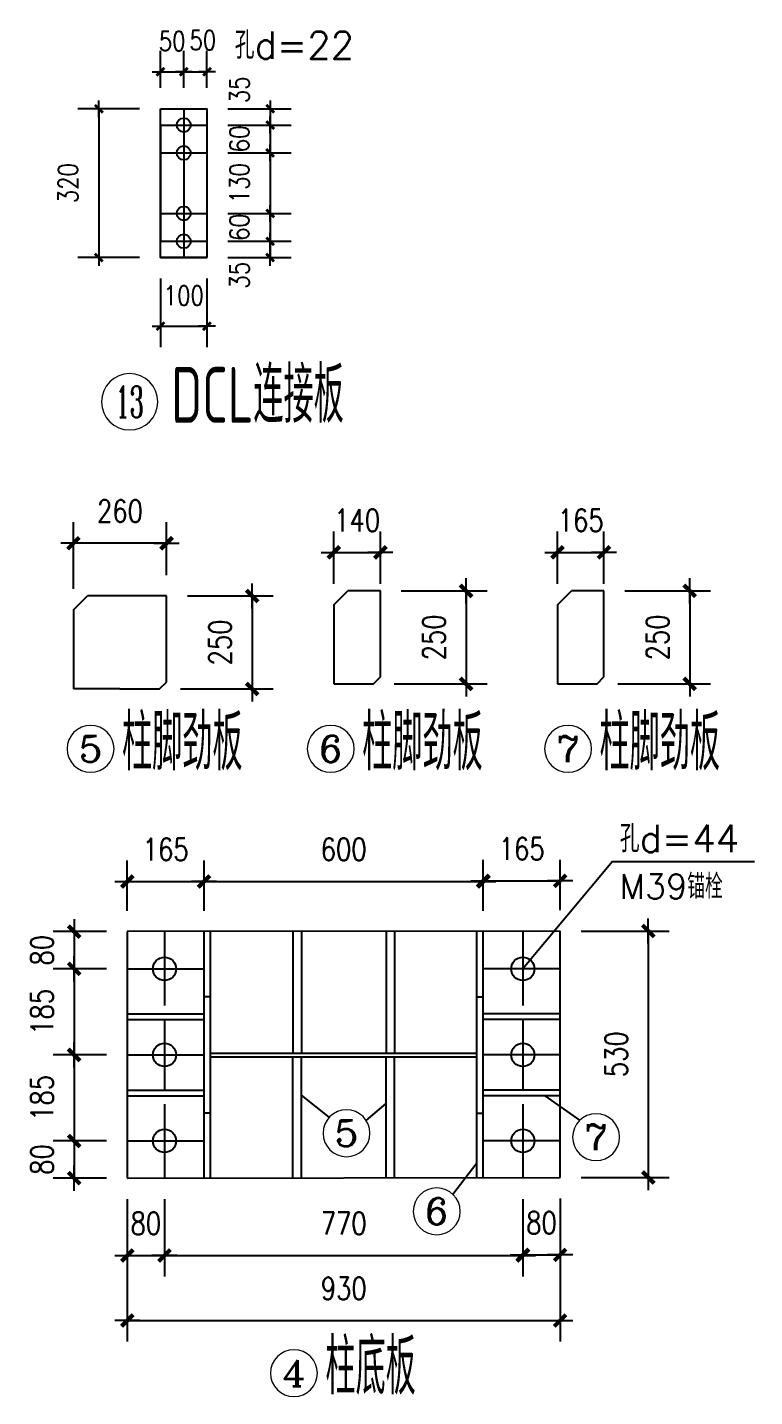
# Model space of a CAD drawing. Header units: millimetres. Extents: x 2451220 to 4527627, y -5186613 to -1639140.
# Drawn here: x 2491766 to 2494892, y -1749755 to -1743867 of the extents above; entities that cross this region are included whole.
import ezdxf
from ezdxf.enums import TextEntityAlignment as Align

# ---------------------------------------------------------------- set-up
doc = ezdxf.new("R2010")
doc.units = ezdxf.units.MM
doc.header["$LTSCALE"] = 1000
doc.header["$PDMODE"] = 34
doc.linetypes.add('CENTER', pattern=[50.8, 31.75, -6.35, 6.35, -6.35])
doc.layers.add('轴线层', color=1, linetype='CENTER', lineweight=15)
doc.layers.add('钢架', color=7, linetype='Continuous', lineweight=25)
doc.styles.add('COMPLEX', font='COMPLEX')
doc.styles.add('DIM_FONT', font='simplex.shx', dxfattribs={"width": 0.8, "bigfont": 'hztxt.shx'})
doc.styles.add('hz', font='gbenor.shx', dxfattribs={"width": 0.75, "height": 100, "bigfont": 'gbcbig.shx'})
doc.styles.get("Standard").update_dxf_attribs({"font": 'txt', "bigfont": 'gbcbig.shx'})
doc.dimstyles.new('WGH(2)', dxfattribs={"dimscale": 1.2, "dimtxt": 100, "dimasz": 0.5, "dimexe": 75, "dimexo": 75, "dimgap": 75, "dimtad": 1, "dimdec": 0, "dimlfac": 0.5, "dimzin": 0, "dimdsep": 46, "dimtxsty": 'DIM_FONT', "dimblk1": '_DIMX', "dimblk2": '_DIMX', "dimsah": 1, "dimcen": 0.09, "dimclrd": 3, "dimclre": 3, "dimclrt": 7, "dimadec": 0, "dimazin": 0, "dimtfac": 1, "dimtdec": 0, "dimtix": 1, "dimtmove": 2, "dimatfit": 3, "dimldrblk": '_DIMX', "dimfxl": 1, "dimtolj": 1, "dimtzin": 0, "dimarcsym": 0})

# ---------------------------------------------------------------- blocks, each defined once
blk = doc.blocks.new('轴线标号')
at = {"lineweight": 13}
blk.add_circle((0, 0), 0.5, dxfattribs=at)
at = {"layer": '钢架', "lineweight": 13, "style": 'COMPLEX', "width": 1.041667}
blk.add_attdef('A', text='', height=0.56, dxfattribs=at).set_placement((-0.25, -0.28), (0.25, -0.28), align=Align.FIT)
blk = doc.blocks.new('_DIMX')
blk.add_line((-150, 0), (150, 0))
at = {"const_width": 50}
blk.add_lwpolyline([(-70, -70), (70, 70)], dxfattribs=at)
blk = doc.blocks.new('*D2012')
at = {"color": 3, "lineweight": -2}
for p, q in [((2492248.1, -1744217.2), (2491983, -1744217.2)), ((2492073, -1744217.4), (2492073, -1744856.9)), ((2492248.1, -1744857.2), (2491983, -1744857.2))]:
    blk.add_line(p, q, dxfattribs=at)
at = {"layer": 'Defpoints', "color": 0}
for p in [(2492338.1, -1744217.2), (2492073, -1744857.2), (2492338.1, -1744857.2)]:
    blk.add_point(p, dxfattribs=at)
at = {"color": 3, "lineweight": -2, "xscale": 0.24, "yscale": 0.24, "zscale": 0.24}
for p, rotation in [((2492073, -1744217.2), 90), ((2492073, -1744857.2), 270)]:
    blk.add_blockref('_DIMX', p, dxfattribs=dict(at, rotation=rotation))
at = {"color": 7, "insert": (2491941, -1744537.2), "char_height": 84, "attachment_point": 5, "rotation": 90, "style": 'DIM_FONT'}
blk.add_mtext('\\A1;320', dxfattribs=at)
blk = doc.blocks.new('*D2013')
at = {"color": 3, "lineweight": -2}
for p, q in [((2492628.1, -1744217.2), (2492899.8, -1744217.2)), ((2492809.8, -1744216.9), (2492809.8, -1744216.7)), ((2492809.8, -1744217.2), (2492809.8, -1744287.2)), ((2492628.1, -1744287.2), (2492899.8, -1744287.2)), ((2492809.8, -1744287.4), (2492809.8, -1744287.7))]:
    blk.add_line(p, q, dxfattribs=at)
at = {"layer": 'Defpoints', "color": 0}
for p in [(2492538.1, -1744217.2), (2492538.1, -1744287.2), (2492809.8, -1744287.2)]:
    blk.add_point(p, dxfattribs=at)
at = {"color": 3, "lineweight": -2, "xscale": 0.24, "yscale": 0.24, "zscale": 0.24}
for p, rotation in [((2492809.8, -1744217.2), 270), ((2492809.8, -1744287.2), 90)]:
    blk.add_blockref('_DIMX', p, dxfattribs=dict(at, rotation=rotation))
at = {"color": 7, "insert": (2492677.8, -1744135.9), "char_height": 84, "attachment_point": 5, "rotation": 90, "style": 'DIM_FONT'}
blk.add_mtext('\\A1;35', dxfattribs=at)
blk = doc.blocks.new('*D2014')
at = {"color": 3, "lineweight": -2}
for p, q in [((2492628.1, -1744287.2), (2492899.8, -1744287.2)), ((2492809.8, -1744286.9), (2492809.8, -1744286.7)), ((2492809.8, -1744287.2), (2492809.8, -1744407.2)), ((2492628.1, -1744407.2), (2492899.8, -1744407.2)), ((2492809.8, -1744407.4), (2492809.8, -1744407.7))]:
    blk.add_line(p, q, dxfattribs=at)
at = {"layer": 'Defpoints', "color": 0}
for p in [(2492538.1, -1744287.2), (2492538.1, -1744407.2), (2492809.8, -1744407.2)]:
    blk.add_point(p, dxfattribs=at)
at = {"color": 3, "lineweight": -2, "xscale": 0.24, "yscale": 0.24, "zscale": 0.24}
for p, rotation in [((2492809.8, -1744287.2), 270), ((2492809.8, -1744407.2), 90)]:
    blk.add_blockref('_DIMX', p, dxfattribs=dict(at, rotation=rotation))
at = {"color": 7, "insert": (2492677.8, -1744347.2), "char_height": 84, "attachment_point": 5, "rotation": 90, "style": 'DIM_FONT'}
blk.add_mtext('\\A1;60', dxfattribs=at)
blk = doc.blocks.new('*D2015')
at = {"color": 3, "lineweight": -2}
for p, q in [((2492628.1, -1744407.2), (2492899.8, -1744407.2)), ((2492809.8, -1744406.9), (2492809.8, -1744406.7)), ((2492809.8, -1744407.2), (2492809.8, -1744667.2)), ((2492628.1, -1744667.2), (2492899.8, -1744667.2)), ((2492809.8, -1744667.4), (2492809.8, -1744667.7))]:
    blk.add_line(p, q, dxfattribs=at)
at = {"layer": 'Defpoints', "color": 0}
for p in [(2492538.1, -1744407.2), (2492538.1, -1744667.2), (2492809.8, -1744667.2)]:
    blk.add_point(p, dxfattribs=at)
at = {"color": 3, "lineweight": -2, "xscale": 0.24, "yscale": 0.24, "zscale": 0.24}
for p, rotation in [((2492809.8, -1744407.2), 270), ((2492809.8, -1744667.2), 90)]:
    blk.add_blockref('_DIMX', p, dxfattribs=dict(at, rotation=rotation))
at = {"color": 7, "insert": (2492677.8, -1744537.2), "char_height": 84, "attachment_point": 5, "rotation": 90, "style": 'DIM_FONT'}
blk.add_mtext('\\A1;130', dxfattribs=at)
blk = doc.blocks.new('*D2016')
at = {"color": 3, "lineweight": -2}
for p, q in [((2492628.1, -1744667.2), (2492899.8, -1744667.2)), ((2492809.8, -1744666.9), (2492809.8, -1744666.7)), ((2492809.8, -1744667.2), (2492809.8, -1744787.2)), ((2492628.1, -1744787.2), (2492899.8, -1744787.2)), ((2492809.8, -1744787.4), (2492809.8, -1744787.7))]:
    blk.add_line(p, q, dxfattribs=at)
at = {"layer": 'Defpoints', "color": 0}
for p in [(2492538.1, -1744667.2), (2492538.1, -1744787.2), (2492809.8, -1744787.2)]:
    blk.add_point(p, dxfattribs=at)
at = {"color": 3, "lineweight": -2, "xscale": 0.24, "yscale": 0.24, "zscale": 0.24}
for p, rotation in [((2492809.8, -1744667.2), 270), ((2492809.8, -1744787.2), 90)]:
    blk.add_blockref('_DIMX', p, dxfattribs=dict(at, rotation=rotation))
at = {"color": 7, "insert": (2492677.8, -1744727.2), "char_height": 84, "attachment_point": 5, "rotation": 90, "style": 'DIM_FONT'}
blk.add_mtext('\\A1;60', dxfattribs=at)
blk = doc.blocks.new('*D2017')
at = {"color": 3, "lineweight": -2}
for p, q in [((2492628.1, -1744787.2), (2492899.8, -1744787.2)), ((2492809.8, -1744786.9), (2492809.8, -1744786.7)), ((2492809.8, -1744787.2), (2492809.8, -1744857.2)), ((2492628.1, -1744857.2), (2492899.8, -1744857.2)), ((2492809.8, -1744857.4), (2492809.8, -1744857.7))]:
    blk.add_line(p, q, dxfattribs=at)
at = {"layer": 'Defpoints', "color": 0}
for p in [(2492538.1, -1744787.2), (2492538.1, -1744857.2), (2492809.8, -1744857.2)]:
    blk.add_point(p, dxfattribs=at)
at = {"color": 3, "lineweight": -2, "xscale": 0.24, "yscale": 0.24, "zscale": 0.24}
for p, rotation in [((2492809.8, -1744787.2), 270), ((2492809.8, -1744857.2), 90)]:
    blk.add_blockref('_DIMX', p, dxfattribs=dict(at, rotation=rotation))
at = {"color": 7, "insert": (2492677.8, -1744933.5), "char_height": 84, "attachment_point": 5, "rotation": 90, "style": 'DIM_FONT'}
blk.add_mtext('\\A1;35', dxfattribs=at)
blk = doc.blocks.new('*D2018')
at = {"color": 3, "lineweight": -2}
for p, q in [((2492338.1, -1744127.2), (2492338.1, -1743968.3)), ((2492438.1, -1744127.2), (2492438.1, -1743968.3)), ((2492337.8, -1744058.3), (2492337.6, -1744058.3)), ((2492338.1, -1744058.3), (2492438.1, -1744058.3)), ((2492438.3, -1744058.3), (2492438.6, -1744058.3))]:
    blk.add_line(p, q, dxfattribs=at)
at = {"layer": 'Defpoints', "color": 0}
for p in [(2492438.1, -1744058.3), (2492338.1, -1744217.2), (2492438.1, -1744217.2)]:
    blk.add_point(p, dxfattribs=at)
at = {"color": 3, "lineweight": -2, "xscale": 0.24, "yscale": 0.24, "zscale": 0.24}
blk.add_blockref('_DIMX', (2492338.1, -1744058.3), dxfattribs=at)
at = {"color": 3, "lineweight": -2, "xscale": 0.24, "yscale": 0.24, "zscale": 0.24, "rotation": 180}
blk.add_blockref('_DIMX', (2492438.1, -1744058.3), dxfattribs=at)
at = {"color": 7, "insert": (2492388.1, -1743926.3), "char_height": 84, "attachment_point": 5, "style": 'DIM_FONT'}
blk.add_mtext('\\A1;50', dxfattribs=at)
blk = doc.blocks.new('*D2019')
at = {"color": 3, "lineweight": -2}
for p, q in [((2492438.1, -1744127.2), (2492438.1, -1743968.3)), ((2492538.1, -1744127.2), (2492538.1, -1743968.3)), ((2492437.8, -1744058.3), (2492437.6, -1744058.3)), ((2492438.1, -1744058.3), (2492538.1, -1744058.3)), ((2492538.3, -1744058.3), (2492538.6, -1744058.3))]:
    blk.add_line(p, q, dxfattribs=at)
at = {"layer": 'Defpoints', "color": 0}
for p in [(2492538.1, -1744058.3), (2492438.1, -1744217.2), (2492538.1, -1744217.2)]:
    blk.add_point(p, dxfattribs=at)
at = {"color": 3, "lineweight": -2, "xscale": 0.24, "yscale": 0.24, "zscale": 0.24}
blk.add_blockref('_DIMX', (2492438.1, -1744058.3), dxfattribs=at)
at = {"color": 3, "lineweight": -2, "xscale": 0.24, "yscale": 0.24, "zscale": 0.24, "rotation": 180}
blk.add_blockref('_DIMX', (2492538.1, -1744058.3), dxfattribs=at)
at = {"color": 7, "insert": (2492519.9, -1743922.4), "char_height": 84, "attachment_point": 5, "style": 'DIM_FONT'}
blk.add_mtext('\\A1;50', dxfattribs=at)
blk = doc.blocks.new('*D2020')
at = {"color": 3, "lineweight": -2}
for p, q in [((2492338.1, -1744947.2), (2492338.1, -1745242.4)), ((2492538.1, -1744947.2), (2492538.1, -1745242.4)), ((2492337.8, -1745152.4), (2492337.6, -1745152.4)), ((2492338.1, -1745152.4), (2492538.1, -1745152.4)), ((2492538.3, -1745152.4), (2492538.6, -1745152.4))]:
    blk.add_line(p, q, dxfattribs=at)
at = {"layer": 'Defpoints', "color": 0}
for p in [(2492338.1, -1744857.2), (2492538.1, -1744857.2), (2492538.1, -1745152.4)]:
    blk.add_point(p, dxfattribs=at)
at = {"color": 3, "lineweight": -2, "xscale": 0.24, "yscale": 0.24, "zscale": 0.24}
blk.add_blockref('_DIMX', (2492338.1, -1745152.4), dxfattribs=at)
at = {"color": 3, "lineweight": -2, "xscale": 0.24, "yscale": 0.24, "zscale": 0.24, "rotation": 180}
blk.add_blockref('_DIMX', (2492538.1, -1745152.4), dxfattribs=at)
at = {"color": 7, "insert": (2492438.1, -1745020.4), "char_height": 84, "attachment_point": 5, "style": 'DIM_FONT'}
blk.add_mtext('\\A1;100', dxfattribs=at)
blk = doc.blocks.new('*D2040')
at = {"color": 3, "lineweight": -2}
for p, q in [((2492195.6, -1748905.9), (2492195.6, -1749238.6)), ((2492355.6, -1748905.9), (2492355.6, -1749238.6)), ((2492195.3, -1749148.6), (2492194.9, -1749148.6)), ((2492195.6, -1749148.6), (2492355.6, -1749148.6)), ((2492356, -1749148.6), (2492356.3, -1749148.6))]:
    blk.add_line(p, q, dxfattribs=at)
at = {"layer": 'Defpoints', "color": 0}
for p in [(2492195.6, -1748815.9), (2492355.6, -1748815.9), (2492355.6, -1749148.6)]:
    blk.add_point(p, dxfattribs=at)
at = {"color": 3, "lineweight": -2, "xscale": 0.36, "yscale": 0.36, "zscale": 0.36}
blk.add_blockref('_DIMX', (2492195.6, -1749148.6), dxfattribs=at)
at = {"color": 3, "lineweight": -2, "xscale": 0.36, "yscale": 0.36, "zscale": 0.36, "rotation": 180}
blk.add_blockref('_DIMX', (2492355.6, -1749148.6), dxfattribs=at)
at = {"color": 7, "insert": (2492275.6, -1749010.6), "char_height": 96, "attachment_point": 5, "style": 'DIM_FONT'}
blk.add_mtext('\\A1;80', dxfattribs=at)
blk = doc.blocks.new('*D437')
at = {"color": 3, "lineweight": -2}
for p, q in [((2492355.6, -1748905.9), (2492355.6, -1749238.6)), ((2493895.6, -1748905.9), (2493895.6, -1749238.6)), ((2492356, -1749148.6), (2493895.3, -1749148.6))]:
    blk.add_line(p, q, dxfattribs=at)
at = {"layer": 'Defpoints', "color": 0}
for p in [(2492355.6, -1748815.9), (2493895.6, -1748815.9), (2493895.6, -1749148.6)]:
    blk.add_point(p, dxfattribs=at)
at = {"color": 3, "lineweight": -2, "xscale": 0.36, "yscale": 0.36, "zscale": 0.36, "rotation": 180}
blk.add_blockref('_DIMX', (2492355.6, -1749148.6), dxfattribs=at)
at = {"color": 3, "lineweight": -2, "xscale": 0.36, "yscale": 0.36, "zscale": 0.36}
blk.add_blockref('_DIMX', (2493895.6, -1749148.6), dxfattribs=at)
at = {"color": 7, "insert": (2493125.6, -1749010.6), "char_height": 96, "attachment_point": 5, "style": 'DIM_FONT'}
blk.add_mtext('\\A1;770', dxfattribs=at)
blk = doc.blocks.new('*D2041')
at = {"color": 3, "lineweight": -2}
for p, q in [((2493895.6, -1748905.9), (2493895.6, -1749235.9)), ((2494056, -1748903.2), (2494056, -1749235.9)), ((2493895.3, -1749145.9), (2493894.9, -1749145.9)), ((2493895.6, -1749145.9), (2494056, -1749145.9)), ((2494056.4, -1749145.9), (2494056.7, -1749145.9))]:
    blk.add_line(p, q, dxfattribs=at)
at = {"layer": 'Defpoints', "color": 0}
for p in [(2493895.6, -1748815.9), (2494056, -1748813.2), (2494056, -1749145.9)]:
    blk.add_point(p, dxfattribs=at)
at = {"color": 3, "lineweight": -2, "xscale": 0.36, "yscale": 0.36, "zscale": 0.36}
blk.add_blockref('_DIMX', (2493895.6, -1749145.9), dxfattribs=at)
at = {"color": 3, "lineweight": -2, "xscale": 0.36, "yscale": 0.36, "zscale": 0.36, "rotation": 180}
blk.add_blockref('_DIMX', (2494056, -1749145.9), dxfattribs=at)
at = {"color": 7, "insert": (2493975.8, -1749007.9), "char_height": 96, "attachment_point": 5, "style": 'DIM_FONT'}
blk.add_mtext('\\A1;80', dxfattribs=at)
blk = doc.blocks.new('*D2042')
at = {"color": 3, "lineweight": -2}
for p, q in [((2492105.6, -1747755.9), (2491877.2, -1747755.9)), ((2491967.2, -1747755.6), (2491967.2, -1747755.2)), ((2491967.2, -1747755.9), (2491967.2, -1747915.9)), ((2492105.6, -1747915.9), (2491877.2, -1747915.9)), ((2491967.2, -1747916.3), (2491967.2, -1747916.6))]:
    blk.add_line(p, q, dxfattribs=at)
at = {"layer": 'Defpoints', "color": 0}
for p in [(2492195.6, -1747755.9), (2491967.2, -1747915.9), (2492195.6, -1747915.9)]:
    blk.add_point(p, dxfattribs=at)
at = {"color": 3, "lineweight": -2, "xscale": 0.36, "yscale": 0.36, "zscale": 0.36}
for p, rotation in [((2491967.2, -1747755.9), 270), ((2491967.2, -1747915.9), 90)]:
    blk.add_blockref('_DIMX', p, dxfattribs=dict(at, rotation=rotation))
at = {"color": 7, "insert": (2491829.2, -1747835.9), "char_height": 96, "attachment_point": 5, "rotation": 90, "style": 'DIM_FONT'}
blk.add_mtext('\\A1;80', dxfattribs=at)
blk = doc.blocks.new('*D2043')
at = {"color": 3, "lineweight": -2}
for p, q in [((2492105.6, -1747915.9), (2491877.2, -1747915.9)), ((2491967.2, -1747916.3), (2491967.2, -1748285.6)), ((2492105.6, -1748285.9), (2491877.2, -1748285.9))]:
    blk.add_line(p, q, dxfattribs=at)
at = {"layer": 'Defpoints', "color": 0}
for p in [(2492195.6, -1747915.9), (2491967.2, -1748285.9), (2492195.6, -1748285.9)]:
    blk.add_point(p, dxfattribs=at)
at = {"color": 3, "lineweight": -2, "xscale": 0.36, "yscale": 0.36, "zscale": 0.36}
for p, rotation in [((2491967.2, -1747915.9), 90), ((2491967.2, -1748285.9), 270)]:
    blk.add_blockref('_DIMX', p, dxfattribs=dict(at, rotation=rotation))
at = {"color": 7, "insert": (2491829.2, -1748100.9), "char_height": 96, "attachment_point": 5, "rotation": 90, "style": 'DIM_FONT'}
blk.add_mtext('\\A1;185', dxfattribs=at)
blk = doc.blocks.new('*D2044')
at = {"color": 3, "lineweight": -2}
for p, q in [((2492105.6, -1748285.9), (2491877.2, -1748285.9)), ((2491967.2, -1748286.3), (2491967.2, -1748655.6)), ((2492105.6, -1748655.9), (2491877.2, -1748655.9))]:
    blk.add_line(p, q, dxfattribs=at)
at = {"layer": 'Defpoints', "color": 0}
for p in [(2492195.6, -1748285.9), (2491967.2, -1748655.9), (2492195.6, -1748655.9)]:
    blk.add_point(p, dxfattribs=at)
at = {"color": 3, "lineweight": -2, "xscale": 0.36, "yscale": 0.36, "zscale": 0.36}
for p, rotation in [((2491967.2, -1748285.9), 90), ((2491967.2, -1748655.9), 270)]:
    blk.add_blockref('_DIMX', p, dxfattribs=dict(at, rotation=rotation))
at = {"color": 7, "insert": (2491829.2, -1748470.9), "char_height": 96, "attachment_point": 5, "rotation": 90, "style": 'DIM_FONT'}
blk.add_mtext('\\A1;185', dxfattribs=at)
blk = doc.blocks.new('*D2045')
at = {"color": 3, "lineweight": -2}
for p, q in [((2491967.2, -1748655.6), (2491967.2, -1748655.2)), ((2492105.6, -1748655.9), (2491877.2, -1748655.9)), ((2491967.2, -1748655.9), (2491967.2, -1748815.9)), ((2492105.6, -1748815.9), (2491877.2, -1748815.9)), ((2491967.2, -1748816.3), (2491967.2, -1748816.6))]:
    blk.add_line(p, q, dxfattribs=at)
at = {"layer": 'Defpoints', "color": 0}
for p in [(2492195.6, -1748655.9), (2491967.2, -1748815.9), (2492195.6, -1748815.9)]:
    blk.add_point(p, dxfattribs=at)
at = {"color": 3, "lineweight": -2, "xscale": 0.36, "yscale": 0.36, "zscale": 0.36}
for p, rotation in [((2491967.2, -1748655.9), 270), ((2491967.2, -1748815.9), 90)]:
    blk.add_blockref('_DIMX', p, dxfattribs=dict(at, rotation=rotation))
at = {"color": 7, "insert": (2491829.2, -1748735.9), "char_height": 96, "attachment_point": 5, "rotation": 90, "style": 'DIM_FONT'}
blk.add_mtext('\\A1;80', dxfattribs=at)
blk = doc.blocks.new('*D2046')
at = {"color": 3, "lineweight": -2}
for p, q in [((2492195.6, -1747665.9), (2492195.6, -1747450.2)), ((2492525.6, -1747665.9), (2492525.6, -1747450.2)), ((2492195.3, -1747540.2), (2492194.9, -1747540.2)), ((2492195.6, -1747540.2), (2492525.6, -1747540.2)), ((2492526, -1747540.2), (2492526.3, -1747540.2))]:
    blk.add_line(p, q, dxfattribs=at)
at = {"layer": 'Defpoints', "color": 0}
for p in [(2492525.6, -1747540.2), (2492195.6, -1747755.9), (2492525.6, -1747755.9)]:
    blk.add_point(p, dxfattribs=at)
at = {"color": 3, "lineweight": -2, "xscale": 0.36, "yscale": 0.36, "zscale": 0.36}
blk.add_blockref('_DIMX', (2492195.6, -1747540.2), dxfattribs=at)
at = {"color": 3, "lineweight": -2, "xscale": 0.36, "yscale": 0.36, "zscale": 0.36, "rotation": 180}
blk.add_blockref('_DIMX', (2492525.6, -1747540.2), dxfattribs=at)
at = {"color": 7, "insert": (2492360.6, -1747402.2), "char_height": 96, "attachment_point": 5, "style": 'DIM_FONT'}
blk.add_mtext('\\A1;165', dxfattribs=at)
blk = doc.blocks.new('*D2047')
at = {"color": 3, "lineweight": -2}
for p, q in [((2492525.6, -1747665.9), (2492525.6, -1747450.2)), ((2493725.6, -1747665.9), (2493725.6, -1747450.2)), ((2492526, -1747540.2), (2493725.3, -1747540.2))]:
    blk.add_line(p, q, dxfattribs=at)
at = {"layer": 'Defpoints', "color": 0}
for p in [(2493725.6, -1747540.2), (2492525.6, -1747755.9), (2493725.6, -1747755.9)]:
    blk.add_point(p, dxfattribs=at)
at = {"color": 3, "lineweight": -2, "xscale": 0.36, "yscale": 0.36, "zscale": 0.36, "rotation": 180}
blk.add_blockref('_DIMX', (2492525.6, -1747540.2), dxfattribs=at)
at = {"color": 3, "lineweight": -2, "xscale": 0.36, "yscale": 0.36, "zscale": 0.36}
blk.add_blockref('_DIMX', (2493725.6, -1747540.2), dxfattribs=at)
at = {"color": 7, "insert": (2493125.6, -1747402.2), "char_height": 96, "attachment_point": 5, "style": 'DIM_FONT'}
blk.add_mtext('\\A1;600', dxfattribs=at)
blk = doc.blocks.new('*D2048')
at = {"color": 3, "lineweight": -2}
for p, q in [((2493725.6, -1747665.9), (2493725.6, -1747447.5)), ((2494056, -1747663.2), (2494056, -1747447.5)), ((2493725.3, -1747537.5), (2493724.9, -1747537.5)), ((2493725.6, -1747537.5), (2494056, -1747537.5)), ((2494056.4, -1747537.5), (2494056.7, -1747537.5))]:
    blk.add_line(p, q, dxfattribs=at)
at = {"layer": 'Defpoints', "color": 0}
for p in [(2494056, -1747537.5), (2493725.6, -1747755.9), (2494056, -1747753.2)]:
    blk.add_point(p, dxfattribs=at)
at = {"color": 3, "lineweight": -2, "xscale": 0.36, "yscale": 0.36, "zscale": 0.36}
blk.add_blockref('_DIMX', (2493725.6, -1747537.5), dxfattribs=at)
at = {"color": 3, "lineweight": -2, "xscale": 0.36, "yscale": 0.36, "zscale": 0.36, "rotation": 180}
blk.add_blockref('_DIMX', (2494056, -1747537.5), dxfattribs=at)
at = {"color": 7, "insert": (2493890.8, -1747399.5), "char_height": 96, "attachment_point": 5, "style": 'DIM_FONT'}
blk.add_mtext('\\A1;165', dxfattribs=at)
blk = doc.blocks.new('*D2049')
at = {"color": 3, "lineweight": -2}
for p, q in [((2494146, -1747753.2), (2494525, -1747753.2)), ((2494435, -1747753.6), (2494435, -1748812.8)), ((2494146, -1748813.2), (2494525, -1748813.2))]:
    blk.add_line(p, q, dxfattribs=at)
at = {"layer": 'Defpoints', "color": 0}
for p in [(2494056, -1747753.2), (2494056, -1748813.2), (2494435, -1748813.2)]:
    blk.add_point(p, dxfattribs=at)
at = {"color": 3, "lineweight": -2, "xscale": 0.36, "yscale": 0.36, "zscale": 0.36}
for p, rotation in [((2494435, -1747753.2), 90), ((2494435, -1748813.2), 270)]:
    blk.add_blockref('_DIMX', p, dxfattribs=dict(at, rotation=rotation))
at = {"color": 7, "insert": (2494297, -1748283.2), "char_height": 96, "attachment_point": 5, "rotation": 90, "style": 'DIM_FONT'}
blk.add_mtext('\\A1;530', dxfattribs=at)
blk = doc.blocks.new('*D2050')
at = {"color": 3, "lineweight": -2}
for p, q in [((2492195.6, -1748905.9), (2492195.6, -1749518.3)), ((2494056, -1748903.2), (2494056, -1749518.3)), ((2492196, -1749428.3), (2494055.6, -1749428.3))]:
    blk.add_line(p, q, dxfattribs=at)
at = {"layer": 'Defpoints', "color": 0}
for p in [(2492195.6, -1748815.9), (2494056, -1748813.2), (2494056, -1749428.3)]:
    blk.add_point(p, dxfattribs=at)
at = {"color": 3, "lineweight": -2, "xscale": 0.36, "yscale": 0.36, "zscale": 0.36, "rotation": 180}
blk.add_blockref('_DIMX', (2492195.6, -1749428.3), dxfattribs=at)
at = {"color": 3, "lineweight": -2, "xscale": 0.36, "yscale": 0.36, "zscale": 0.36}
blk.add_blockref('_DIMX', (2494056, -1749428.3), dxfattribs=at)
at = {"color": 7, "insert": (2493125.8, -1749290.3), "char_height": 96, "attachment_point": 5, "style": 'DIM_FONT'}
blk.add_mtext('\\A1;930', dxfattribs=at)
blk = doc.blocks.new('*D2051')
at = {"color": 3, "lineweight": -2}
for p, q in [((2492454.1, -1746312.4), (2492822.6, -1746312.4)), ((2492732.6, -1746312.7), (2492732.6, -1746712)), ((2492424.1, -1746712.4), (2492822.6, -1746712.4))]:
    blk.add_line(p, q, dxfattribs=at)
at = {"layer": 'Defpoints', "color": 0}
for p in [(2492364.1, -1746312.4), (2492334.1, -1746712.4), (2492732.6, -1746712.4)]:
    blk.add_point(p, dxfattribs=at)
at = {"color": 3, "lineweight": -2, "xscale": 0.36, "yscale": 0.36, "zscale": 0.36}
for p, rotation in [((2492732.6, -1746312.4), 90), ((2492732.6, -1746712.4), 270)]:
    blk.add_blockref('_DIMX', p, dxfattribs=dict(at, rotation=rotation))
at = {"color": 7, "insert": (2492594.6, -1746512.4), "char_height": 96, "attachment_point": 5, "rotation": 90, "style": 'DIM_FONT'}
blk.add_mtext('\\A1;250', dxfattribs=at)
blk = doc.blocks.new('*D2052')
at = {"color": 3, "lineweight": -2}
for p, q in [((2493373.3, -1746290.4), (2493741.8, -1746290.4)), ((2493651.8, -1746290.8), (2493651.8, -1746690.1)), ((2493343.3, -1746690.4), (2493741.8, -1746690.4))]:
    blk.add_line(p, q, dxfattribs=at)
at = {"layer": 'Defpoints', "color": 0}
for p in [(2493283.3, -1746290.4), (2493253.3, -1746690.4), (2493651.8, -1746690.4)]:
    blk.add_point(p, dxfattribs=at)
at = {"color": 3, "lineweight": -2, "xscale": 0.36, "yscale": 0.36, "zscale": 0.36}
for p, rotation in [((2493651.8, -1746290.4), 90), ((2493651.8, -1746690.4), 270)]:
    blk.add_blockref('_DIMX', p, dxfattribs=dict(at, rotation=rotation))
at = {"color": 7, "insert": (2493513.8, -1746490.4), "char_height": 96, "attachment_point": 5, "rotation": 90, "style": 'DIM_FONT'}
blk.add_mtext('\\A1;250', dxfattribs=at)
blk = doc.blocks.new('*D2053')
at = {"color": 3, "lineweight": -2}
for p, q in [((2493083.3, -1746260.4), (2493083.3, -1746034.8)), ((2493283.3, -1746260.4), (2493283.3, -1746034.8)), ((2493083, -1746124.8), (2493082.6, -1746124.8)), ((2493083.3, -1746124.8), (2493283.3, -1746124.8)), ((2493283.7, -1746124.8), (2493284.1, -1746124.8))]:
    blk.add_line(p, q, dxfattribs=at)
at = {"layer": 'Defpoints', "color": 0}
for p in [(2493283.3, -1746124.8), (2493083.3, -1746350.4), (2493283.3, -1746350.4)]:
    blk.add_point(p, dxfattribs=at)
at = {"color": 3, "lineweight": -2, "xscale": 0.36, "yscale": 0.36, "zscale": 0.36}
blk.add_blockref('_DIMX', (2493083.3, -1746124.8), dxfattribs=at)
at = {"color": 3, "lineweight": -2, "xscale": 0.36, "yscale": 0.36, "zscale": 0.36, "rotation": 180}
blk.add_blockref('_DIMX', (2493283.3, -1746124.8), dxfattribs=at)
at = {"color": 7, "insert": (2493183.3, -1745986.8), "char_height": 96, "attachment_point": 5, "style": 'DIM_FONT'}
blk.add_mtext('\\A1;140', dxfattribs=at)
blk = doc.blocks.new('*D2054')
at = {"color": 3, "lineweight": -2}
for p, q in [((2491964.1, -1746282.4), (2491964.1, -1745995.5)), ((2492364.1, -1746222.4), (2492364.1, -1745995.5)), ((2492363.7, -1746085.5), (2491964.4, -1746085.5))]:
    blk.add_line(p, q, dxfattribs=at)
at = {"layer": 'Defpoints', "color": 0}
for p in [(2491964.1, -1746085.5), (2492364.1, -1746312.4), (2491964.1, -1746372.4)]:
    blk.add_point(p, dxfattribs=at)
at = {"color": 3, "lineweight": -2, "xscale": 0.36, "yscale": 0.36, "zscale": 0.36, "rotation": 180}
blk.add_blockref('_DIMX', (2491964.1, -1746085.5), dxfattribs=at)
at = {"color": 3, "lineweight": -2, "xscale": 0.36, "yscale": 0.36, "zscale": 0.36}
blk.add_blockref('_DIMX', (2492364.1, -1746085.5), dxfattribs=at)
at = {"color": 7, "insert": (2492164.1, -1745947.5), "char_height": 96, "attachment_point": 5, "style": 'DIM_FONT'}
blk.add_mtext('\\A1;260', dxfattribs=at)
blk = doc.blocks.new('*D2055')
at = {"color": 3, "lineweight": -2}
for p, q in [((2494334.4, -1746290.4), (2494702.9, -1746290.4)), ((2494612.9, -1746290.8), (2494612.9, -1746690.1)), ((2494304.4, -1746690.4), (2494702.9, -1746690.4))]:
    blk.add_line(p, q, dxfattribs=at)
at = {"layer": 'Defpoints', "color": 0}
for p in [(2494244.4, -1746290.4), (2494214.4, -1746690.4), (2494612.9, -1746690.4)]:
    blk.add_point(p, dxfattribs=at)
at = {"color": 3, "lineweight": -2, "xscale": 0.36, "yscale": 0.36, "zscale": 0.36}
for p, rotation in [((2494612.9, -1746290.4), 90), ((2494612.9, -1746690.4), 270)]:
    blk.add_blockref('_DIMX', p, dxfattribs=dict(at, rotation=rotation))
at = {"color": 7, "insert": (2494474.9, -1746490.4), "char_height": 96, "attachment_point": 5, "rotation": 90, "style": 'DIM_FONT'}
blk.add_mtext('\\A1;250', dxfattribs=at)
blk = doc.blocks.new('*D2056')
at = {"color": 3, "lineweight": -2}
for p, q in [((2494044.4, -1746260.4), (2494044.4, -1746034.8)), ((2494244.4, -1746260.4), (2494244.4, -1746034.8)), ((2494044.1, -1746124.8), (2494043.7, -1746124.8)), ((2494044.4, -1746124.8), (2494244.4, -1746124.8)), ((2494244.8, -1746124.8), (2494245.1, -1746124.8))]:
    blk.add_line(p, q, dxfattribs=at)
at = {"layer": 'Defpoints', "color": 0}
for p in [(2494244.4, -1746124.8), (2494044.4, -1746350.4), (2494244.4, -1746350.4)]:
    blk.add_point(p, dxfattribs=at)
at = {"color": 3, "lineweight": -2, "xscale": 0.36, "yscale": 0.36, "zscale": 0.36}
blk.add_blockref('_DIMX', (2494044.4, -1746124.8), dxfattribs=at)
at = {"color": 3, "lineweight": -2, "xscale": 0.36, "yscale": 0.36, "zscale": 0.36, "rotation": 180}
blk.add_blockref('_DIMX', (2494244.4, -1746124.8), dxfattribs=at)
at = {"color": 7, "insert": (2494144.4, -1745986.8), "char_height": 96, "attachment_point": 5, "style": 'DIM_FONT'}
blk.add_mtext('\\A1;165', dxfattribs=at)

msp = doc.modelspace()

# ---------------------------------------------------------------- linework, layer by layer
for p, q in [((2492338.1, -1744217.2), (2492538.1, -1744217.2)), ((2492438.1, -1744217.2), (2492438.1, -1744857.2)), ((2492338.1, -1744287.2), (2492338.1, -1744787.2)), ((2492338.1, -1744287.2), (2492538.1, -1744287.2)), ((2492338.1, -1744287.2), (2492538.1, -1744287.2)), ((2492538.1, -1744287.2), (2492538.1, -1744787.2)), ((2492338.1, -1744407.2), (2492538.1, -1744407.2)), ((2492338.1, -1744667.2), (2492538.1, -1744667.2)), ((2492338.1, -1744787.2), (2492538.1, -1744787.2)), ((2492338.1, -1744857.2), (2492538.1, -1744857.2)), ((2493083.3, -1746350.4), (2493143.3, -1746290.4)), ((2493283.3, -1746290.4), (2493143.3, -1746290.4)), ((2493283.3, -1746660.4), (2493283.3, -1746290.4)), ((2494044.4, -1746350.4), (2494104.4, -1746290.4)), ((2494244.4, -1746290.4), (2494104.4, -1746290.4)), ((2494244.4, -1746660.4), (2494244.4, -1746290.4)), ((2491964.1, -1746372.4), (2492024.1, -1746312.4)), ((2492364.1, -1746312.4), (2492024.1, -1746312.4)), ((2492364.1, -1746682.4), (2492364.1, -1746312.4)), ((2493083.3, -1746350.4), (2493083.3, -1746690.4)), ((2494044.4, -1746350.4), (2494044.4, -1746690.4)), ((2491964.1, -1746372.4), (2491964.1, -1746712.4)), ((2492334.1, -1746712.4), (2492364.1, -1746682.4)), ((2493083.3, -1746690.4), (2493253.3, -1746690.4)), ((2493253.3, -1746690.4), (2493283.3, -1746660.4)), ((2494044.4, -1746690.4), (2494214.4, -1746690.4)), ((2494214.4, -1746690.4), (2494244.4, -1746660.4)), ((2492164.1, -1746712.4), (2491964.1, -1746712.4)), ((2492164.1, -1746712.4), (2492334.1, -1746712.4)), ((2494280.3, -1747453.6), (2493895.6, -1747915.9)), ((2494280.3, -1747453.6), (2494891.8, -1747453.6)), ((2494056, -1747753.2), (2492195.6, -1747755.9)), ((2492195.6, -1747755.9), (2492195.6, -1748815.9)), ((2492355.6, -1747755.9), (2492355.6, -1748073.9)), ((2492525.6, -1748815.9), (2492525.6, -1747755.9)), ((2492553.6, -1748815.9), (2492553.6, -1747755.9)), ((2492907.6, -1747755.9), (2492907.6, -1748277.9)), ((2492943.6, -1747755.9), (2492943.6, -1748277.9)), ((2493307.6, -1747755.9), (2493307.6, -1748277.9)), ((2493343.6, -1747755.9), (2493343.6, -1748277.9)), ((2493697.6, -1748815.9), (2493697.6, -1747755.9)), ((2493725.6, -1748815.9), (2493725.6, -1747755.9)), ((2493895.6, -1747755.9), (2493895.6, -1748073.9)), ((2494056, -1748813.2), (2494056, -1747753.2)), ((2492195.6, -1747915.9), (2492525.6, -1747915.9)), ((2494055.6, -1747915.9), (2493725.6, -1747915.9)), ((2492553.6, -1748035.9), (2492525.6, -1748035.9)), ((2493697.6, -1748035.9), (2493725.6, -1748035.9)), ((2492195.6, -1748109.6), (2492525.6, -1748109.6)), ((2494055.6, -1748109.6), (2493725.6, -1748109.6)), ((2492195.6, -1748133.6), (2492525.6, -1748133.6)), ((2492355.6, -1748133.6), (2492355.6, -1748438.2)), ((2494055.6, -1748133.6), (2493725.6, -1748133.6)), ((2493895.6, -1748133.6), (2493895.6, -1748438.2)), ((2492195.6, -1748285.9), (2492525.6, -1748285.9)), ((2492553.6, -1748277.9), (2493697.6, -1748277.9)), ((2492553.6, -1748293.9), (2493697.6, -1748293.9)), ((2492907.6, -1748815.9), (2492907.6, -1748293.9)), ((2492943.6, -1748815.9), (2492943.6, -1748293.9)), ((2493307.6, -1748815.9), (2493307.6, -1748293.9)), ((2493343.6, -1748815.9), (2493343.6, -1748293.9)), ((2494055.6, -1748285.9), (2493725.6, -1748285.9)), ((2492195.6, -1748438.2), (2492525.6, -1748438.2)), ((2492195.6, -1748462.2), (2492525.6, -1748462.2)), ((2493063.9, -1748553.9), (2492943.6, -1748459.4)), ((2494055.6, -1748438.2), (2493725.6, -1748438.2)), ((2494055.6, -1748462.2), (2493725.6, -1748462.2)), ((2494141.3, -1748566.2), (2493990.9, -1748462.2)), ((2492355.6, -1748497.9), (2492355.6, -1748815.9)), ((2492553.6, -1748535.9), (2492525.6, -1748535.9)), ((2493222.7, -1748568.1), (2493307.6, -1748494.9)), ((2493697.6, -1748535.9), (2493725.6, -1748535.9)), ((2493895.6, -1748497.9), (2493895.6, -1748815.9)), ((2492195.6, -1748655.9), (2492525.6, -1748655.9)), ((2494055.6, -1748655.9), (2493725.6, -1748655.9)), ((2493594.4, -1748884.9), (2493697.6, -1748749.9)), ((2492195.6, -1748815.9), (2494056, -1748813.2))]:
    msp.add_line(p, q)
msp.add_lwpolyline([(2492338.1, -1744217.2), (2492538.1, -1744217.2), (2492538.1, -1744857.2), (2492338.1, -1744857.2)], close=True)
for centre, radius in [((2492438.1, -1744287.2), 30), ((2492438.1, -1744407.2), 30), ((2492438.1, -1744667.2), 30), ((2492438.1, -1744787.2), 30), ((2492355.6, -1747915.9), 50), ((2493895.6, -1747915.9), 50), ((2492355.6, -1748285.9), 50), ((2493895.6, -1748285.9), 50), ((2492355.6, -1748655.9), 50), ((2493895.6, -1748655.9), 50)]:
    msp.add_circle(centre, radius)

# ---------------------------------------------------------------- block references
ref = msp.add_blockref('轴线标号', (2492205.7, -1745477.5), dxfattribs=dict(xscale=-242.1862611761317, yscale=242.1862611765973, zscale=242.1862611763598))
ref.add_attrib('A', '13', dxfattribs={"layer": '钢架', "lineweight": 13, "height": 135.62, "style": 'COMPLEX', "width": 0.646552}).set_placement((2492145.1, -1745545.3), (2492266.2, -1745545.3), align=Align.FIT)
ref = msp.add_blockref('轴线标号', (2492037.7, -1746969.8), dxfattribs=dict(xscale=-201.8218843135983, yscale=201.8218843135983, zscale=201.8218843136332))
ref.add_attrib('A', '5', dxfattribs={"layer": '钢架', "lineweight": 13, "height": 113, "style": 'COMPLEX', "width": 1.339286}).set_placement((2491987.2, -1747026.4), (2492088.1, -1747026.4), align=Align.FIT)
ref = msp.add_blockref('轴线标号', (2493069.9, -1746969.8), dxfattribs=dict(xscale=-201.8218843135983, yscale=201.8218843135983, zscale=201.8218843136332))
ref.add_attrib('A', '6', dxfattribs={"layer": '钢架', "lineweight": 13, "height": 113, "style": 'COMPLEX', "width": 1.339286}).set_placement((2493019.5, -1747026.4), (2493120.4, -1747026.4), align=Align.FIT)
ref = msp.add_blockref('轴线标号', (2494089.9, -1746969.8), dxfattribs=dict(xscale=-201.8218843135983, yscale=201.8218843135983, zscale=201.8218843136332))
ref.add_attrib('A', '7', dxfattribs={"layer": '钢架', "lineweight": 13, "height": 113, "style": 'COMPLEX', "width": 1.339286}).set_placement((2494039.5, -1747026.4), (2494140.4, -1747026.4), align=Align.FIT)
ref = msp.add_blockref('轴线标号', (2493137.8, -1748622.7), dxfattribs=dict(xscale=-201.8218843135983, yscale=201.8218843135983, zscale=201.8218843136332))
ref.add_attrib('A', '5', dxfattribs={"layer": '钢架', "lineweight": 13, "height": 113, "style": 'COMPLEX', "width": 1.339286}).set_placement((2493087.3, -1748679.2), (2493188.2, -1748679.2), align=Align.FIT)
ref = msp.add_blockref('轴线标号', (2494210.5, -1748639.6), dxfattribs=dict(xscale=-201.8218843135983, yscale=201.8218843135983, zscale=201.8218843136332))
ref.add_attrib('A', '7', dxfattribs={"layer": '钢架', "lineweight": 13, "height": 113, "style": 'COMPLEX', "width": 1.339286}).set_placement((2494160.1, -1748696.2), (2494261, -1748696.2), align=Align.FIT)
ref = msp.add_blockref('轴线标号', (2493525.5, -1748958.7), dxfattribs=dict(xscale=-201.8218843135983, yscale=201.8218843135983, zscale=201.8218843136332))
ref.add_attrib('A', '6', dxfattribs={"layer": '钢架', "lineweight": 13, "height": 113, "style": 'COMPLEX', "width": 1.339286}).set_placement((2493475, -1749015.2), (2493575.9, -1749015.2), align=Align.FIT)
ref = msp.add_blockref('轴线标号', (2492911.8, -1749654.5), dxfattribs=dict(xscale=-201.8218843135983, yscale=201.8218843135983, zscale=201.8218843136332))
ref.add_attrib('A', '4', dxfattribs={"layer": '钢架', "lineweight": 13, "height": 113, "style": 'COMPLEX', "width": 1.171875}).set_placement((2492861.4, -1749711), (2492962.3, -1749711), align=Align.FIT)

# ---------------------------------------------------------------- texts
at = {"insert": (2492384.8, -1745327.6), "char_height": 240, "width": 983.576, "attachment_point": 1, "style": 'hz'}
msp.add_mtext('DCL连接板', dxfattribs=at)
at = {"layer": '轴线层', "color": 0, "linetype": 'ByBlock', "attachment_point": 1}
for s, insert, char_height, own_width in [('孔d=22', (2492657.6, -1743885.1), 117.6, 1446.473), ('孔d=44', (2494312.6, -1747297), 117.6, 1446.473), ('M39锚栓', (2494312, -1747508.5), 105.84, 1301.826)]:
    msp.add_mtext_dynamic_manual_height_columns(s, width=1506.743, gutter_width=12.5, heights=[336], dxfattribs=dict(at, insert=insert, char_height=char_height)).dxf.set("width", own_width)
at = {"layer": '钢架', "lineweight": 13, "char_height": 240, "width": 983.576, "attachment_point": 1, "style": 'hz'}
for s, insert in [('柱脚劲板', (2492172.7, -1746821.9)), ('柱脚劲板', (2493205, -1746821.9)), ('柱脚劲板', (2494225, -1746821.9)), ('柱底板', (2493046.9, -1749506.6))]:
    msp.add_mtext(s, dxfattribs=dict(at, insert=insert))

# ---------------------------------------------------------------- dimensions: what is measured, and where the dimension line sits
for base, p1, p2, override, picture, middle in [((2492438.1, -1744058.3), (2492338.1, -1744217.2), (2492438.1, -1744217.2), {"dimtxt": 70, "dimasz": 0.2}, '*D2018', (2492388.1, -1743926.3)), ((2492538.1, -1745152.4), (2492338.1, -1744857.2), (2492538.1, -1744857.2), {"dimtxt": 70, "dimasz": 0.2}, '*D2020', (2492438.1, -1745020.4)), ((2492525.6, -1747540.2), (2492195.6, -1747755.9), (2492525.6, -1747755.9), {"dimtxt": 80, "dimasz": 0.3}, '*D2046', (2492360.6, -1747402.2)), ((2493725.6, -1747540.2), (2492525.6, -1747755.9), (2493725.6, -1747755.9), {"dimtxt": 80, "dimasz": 0.3}, '*D2047', (2493125.6, -1747402.2)), ((2494056, -1747537.5), (2493725.6, -1747755.9), (2494056, -1747753.2), {"dimtxt": 80, "dimasz": 0.3}, '*D2048', (2493890.8, -1747399.5)), ((2494056, -1749428.3), (2492195.6, -1748815.9), (2494056, -1748813.2), {"dimtxt": 80, "dimasz": 0.3}, '*D2050', (2493125.8, -1749290.3)), ((2492355.6, -1749148.6), (2492195.6, -1748815.9), (2492355.6, -1748815.9), {"dimtxt": 80, "dimasz": 0.3}, '*D2040', (2492275.6, -1749010.6)), ((2493895.6, -1749148.6), (2492355.6, -1748815.9), (2493895.6, -1748815.9), {"dimtxt": 80, "dimasz": 0.3}, '*D437', (2493125.6, -1749010.6)), ((2494056, -1749145.9), (2493895.6, -1748815.9), (2494056, -1748813.2), {"dimtxt": 80, "dimasz": 0.3}, '*D2041', (2493975.8, -1749007.9))]:
    dim = msp.add_linear_dim(base=base, p1=p1, p2=p2, dimstyle='WGH(2)', override=override)
    dim.commit()
    dim.dimension.update_dxf_attribs({"geometry": picture, "text_midpoint": middle})
dim = msp.add_linear_dim(base=(2492538.1, -1744058.3), p1=(2492438.1, -1744217.2), p2=(2492538.1, -1744217.2), dimstyle='WGH(2)', override={"dimtxt": 70, "dimasz": 0.2})
dim.commit()
dim.dimension.update_dxf_attribs({"geometry": '*D2019', "text_midpoint": (2492519.9, -1743922.4), "dimtype": 160})
for base, p1, p2, picture, middle in [((2492809.8, -1744287.2), (2492538.1, -1744217.2), (2492538.1, -1744287.2), '*D2013', (2492677.8, -1744135.9)), ((2492809.8, -1744857.2), (2492538.1, -1744787.2), (2492538.1, -1744857.2), '*D2017', (2492677.8, -1744933.5))]:
    dim = msp.add_linear_dim(base=base, p1=p1, p2=p2, angle=90, dimstyle='WGH(2)', override={"dimtxt": 70, "dimasz": 0.2})
    dim.commit()
    dim.dimension.update_dxf_attribs({"geometry": picture, "text_midpoint": middle, "dimtype": 160})
for base, p1, p2, override, picture, middle in [((2492073, -1744857.2), (2492338.1, -1744217.2), (2492338.1, -1744857.2), {"dimtxt": 70, "dimasz": 0.2}, '*D2012', (2491941, -1744537.2)), ((2492809.8, -1744407.2), (2492538.1, -1744287.2), (2492538.1, -1744407.2), {"dimtxt": 70, "dimasz": 0.2}, '*D2014', (2492677.8, -1744347.2)), ((2492809.8, -1744667.2), (2492538.1, -1744407.2), (2492538.1, -1744667.2), {"dimtxt": 70, "dimasz": 0.2}, '*D2015', (2492677.8, -1744537.2)), ((2492809.8, -1744787.2), (2492538.1, -1744667.2), (2492538.1, -1744787.2), {"dimtxt": 70, "dimasz": 0.2}, '*D2016', (2492677.8, -1744727.2)), ((2491967.2, -1747915.9), (2492195.6, -1747755.9), (2492195.6, -1747915.9), {"dimtxt": 80, "dimasz": 0.3}, '*D2042', (2491829.2, -1747835.9)), ((2494435, -1748813.2), (2494056, -1747753.2), (2494056, -1748813.2), {"dimtxt": 80, "dimasz": 0.3}, '*D2049', (2494297, -1748283.2)), ((2491967.2, -1748285.9), (2492195.6, -1747915.9), (2492195.6, -1748285.9), {"dimtxt": 80, "dimasz": 0.3}, '*D2043', (2491829.2, -1748100.9)), ((2491967.2, -1748655.9), (2492195.6, -1748285.9), (2492195.6, -1748655.9), {"dimtxt": 80, "dimasz": 0.3}, '*D2044', (2491829.2, -1748470.9)), ((2491967.2, -1748815.9), (2492195.6, -1748655.9), (2492195.6, -1748815.9), {"dimtxt": 80, "dimasz": 0.3}, '*D2045', (2491829.2, -1748735.9))]:
    dim = msp.add_linear_dim(base=base, p1=p1, p2=p2, angle=90, dimstyle='WGH(2)', override=override)
    dim.commit()
    dim.dimension.update_dxf_attribs({"geometry": picture, "text_midpoint": middle})
for base, p1, p2, text, picture, middle in [((2491964.1, -1746085.5), (2492364.1, -1746312.4), (2491964.1, -1746372.4), '260', '*D2054', (2492164.1, -1745947.5)), ((2493283.3, -1746124.8), (2493083.3, -1746350.4), (2493283.3, -1746350.4), '140', '*D2053', (2493183.3, -1745986.8)), ((2494244.4, -1746124.8), (2494044.4, -1746350.4), (2494244.4, -1746350.4), '165', '*D2056', (2494144.4, -1745986.8))]:
    dim = msp.add_linear_dim(base=base, p1=p1, p2=p2, text=text, dimstyle='WGH(2)', override={"dimtxt": 80, "dimasz": 0.3})
    dim.commit()
    dim.dimension.update_dxf_attribs({"geometry": picture, "text_midpoint": middle})
for base, p1, p2, picture, middle in [((2493651.8, -1746690.4), (2493283.3, -1746290.4), (2493253.3, -1746690.4), '*D2052', (2493513.8, -1746490.4)), ((2494612.9, -1746690.4), (2494244.4, -1746290.4), (2494214.4, -1746690.4), '*D2055', (2494474.9, -1746490.4)), ((2492732.6, -1746712.4), (2492364.1, -1746312.4), (2492334.1, -1746712.4), '*D2051', (2492594.6, -1746512.4))]:
    dim = msp.add_linear_dim(base=base, p1=p1, p2=p2, angle=90, text='250', dimstyle='WGH(2)', override={"dimtxt": 80, "dimasz": 0.3})
    dim.commit()
    dim.dimension.update_dxf_attribs({"geometry": picture, "text_midpoint": middle})

doc.saveas('drawing.dxf')
